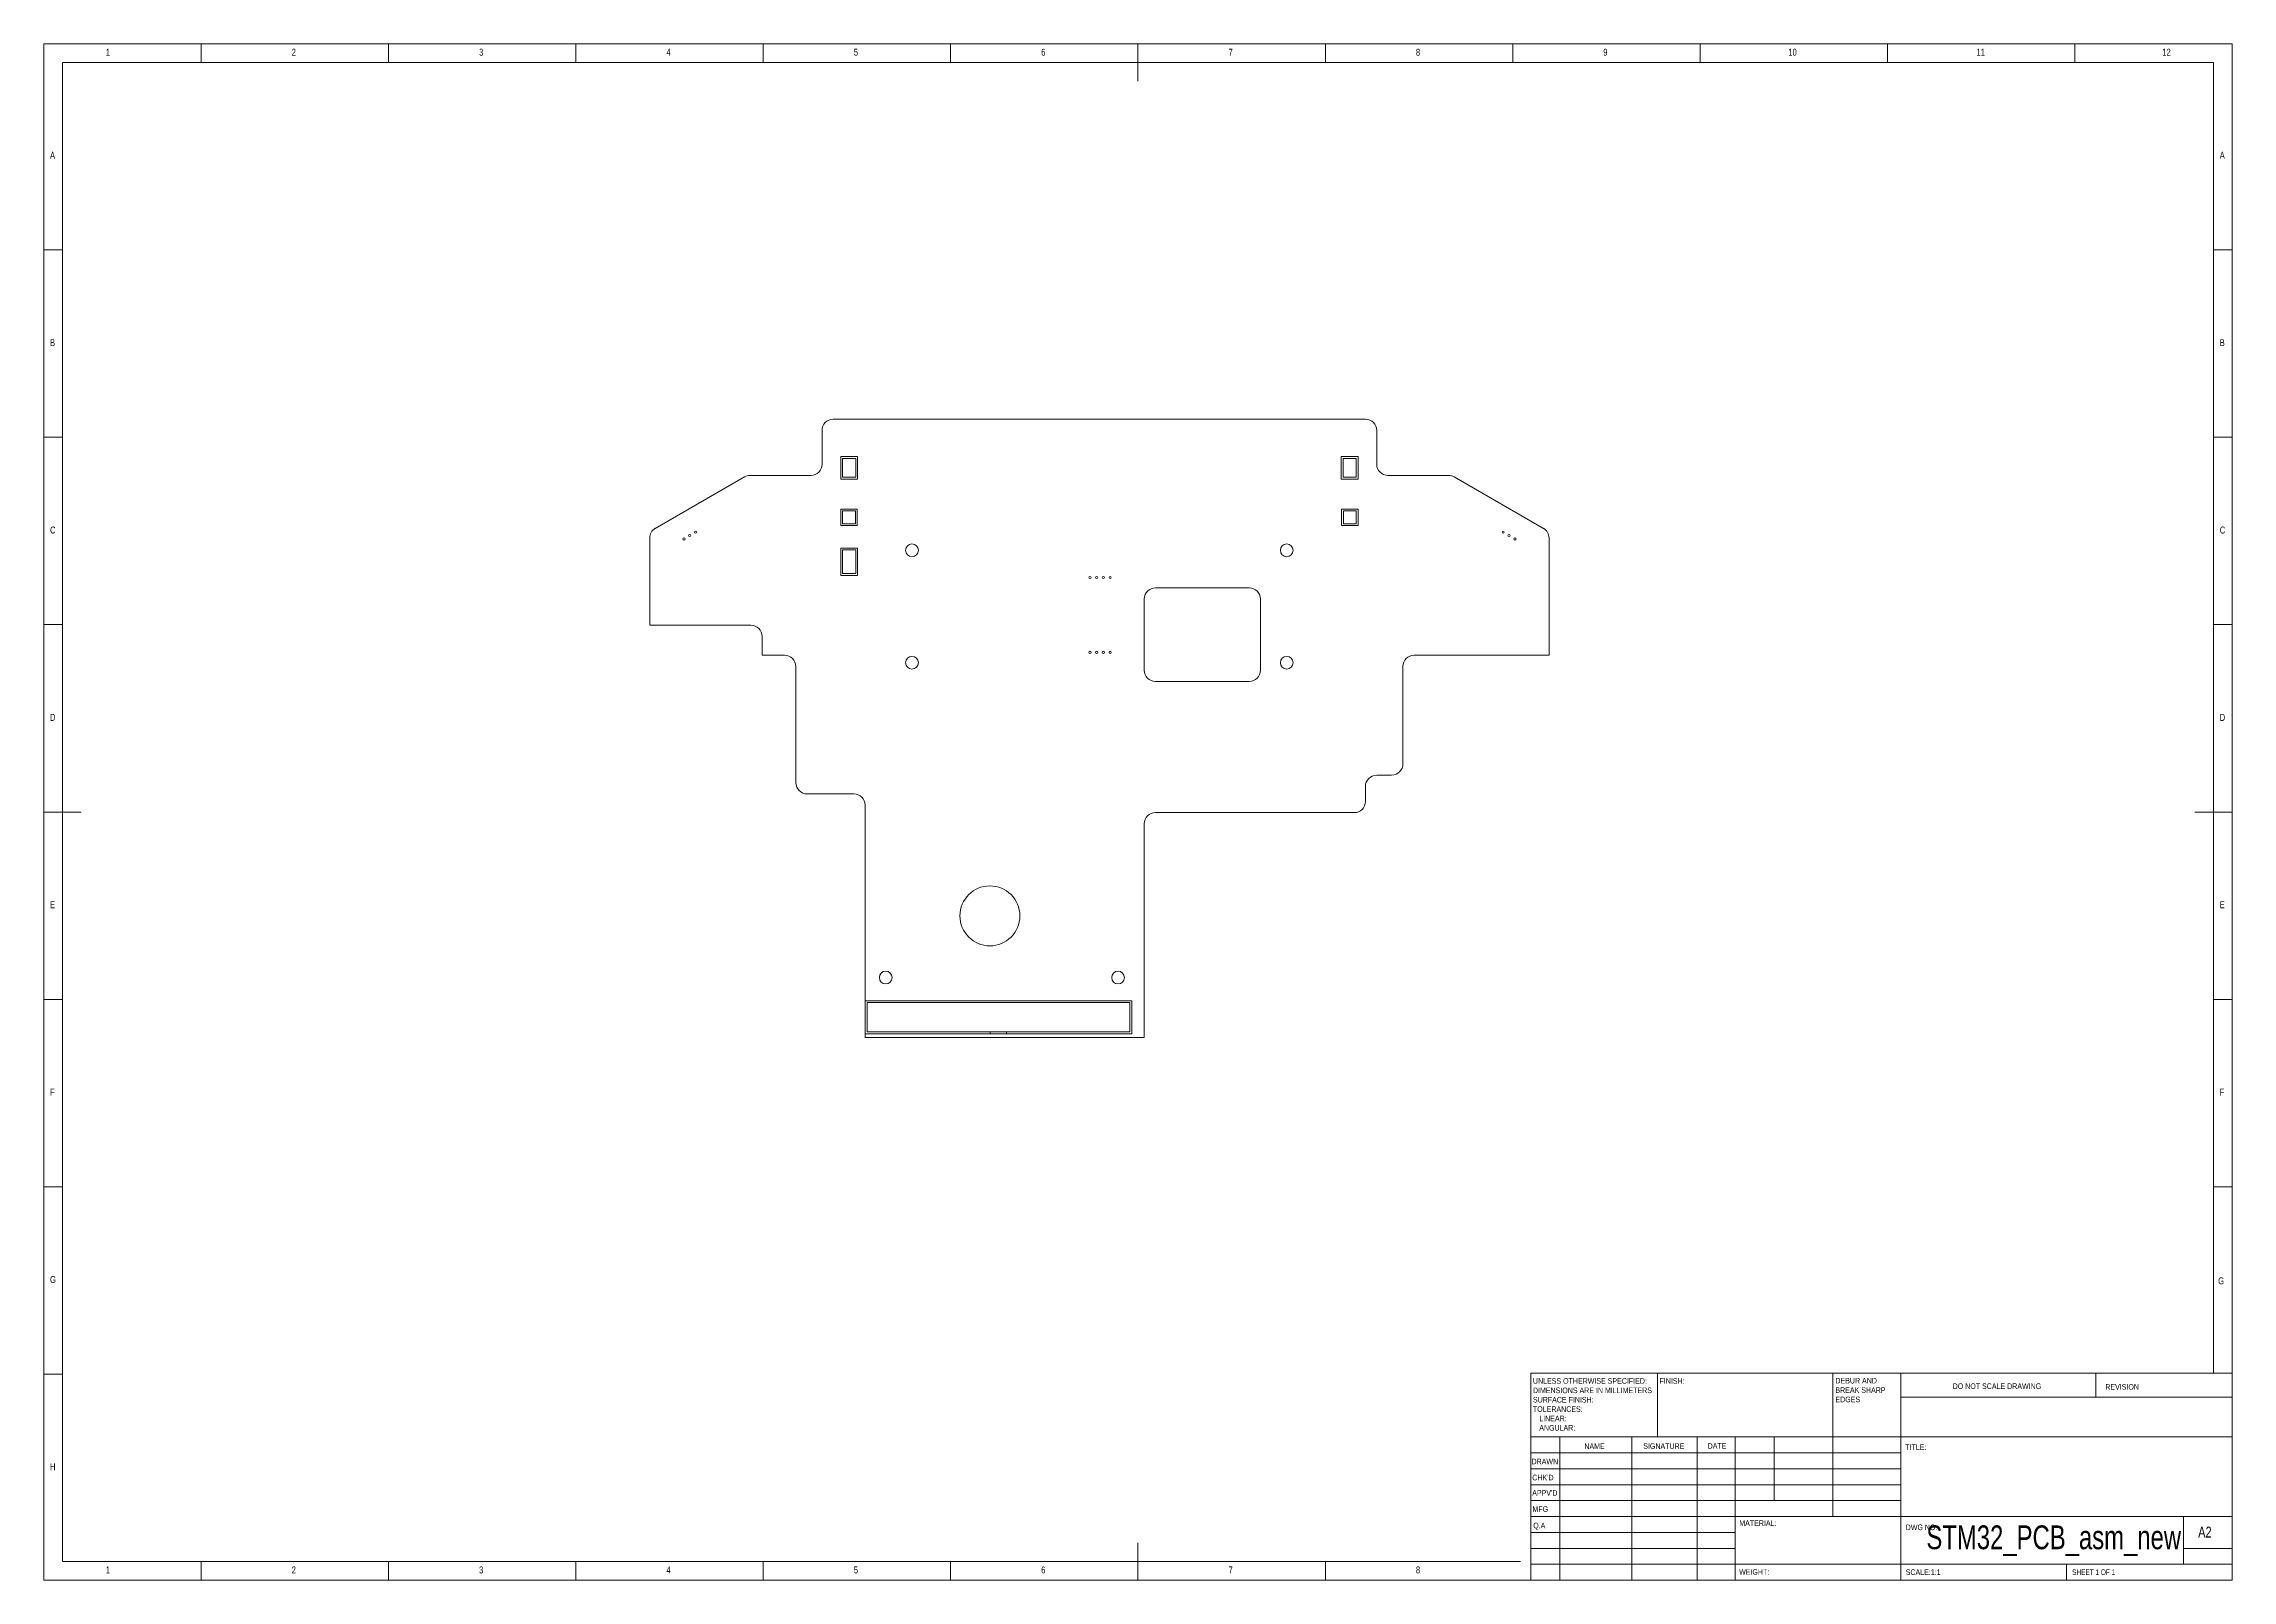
# Model space of a CAD drawing. Header units: millimetres. Extents: x 5 to 589, y 5 to 415.
import ezdxf

# ---------------------------------------------------------------- set-up
doc = ezdxf.new("R2010")
doc.units = ezdxf.units.MM
doc.styles.add('SLDTEXTSTYLE0', font='TXT', dxfattribs={"width": 0.75})
doc.styles.add('SLDTEXTSTYLE1', font='TXT', dxfattribs={"width": 0.6875})

# ---------------------------------------------------------------- blocks, each defined once
blk = doc.blocks.new('SW_NOTE_0')
at = {"color": 0, "linetype": 'Continuous', "lineweight": 0, "char_height": 1.5, "attachment_point": 1, "style": 'SLDTEXTSTYLE0'}
for s, insert in [('DEBUR AND', (0, 1.93)), ('BREAK SHARP', (0, -0.57)), ('EDGES', (0, -3.07))]:
    blk.add_mtext(s, dxfattribs=dict(at, insert=insert))
blk = doc.blocks.new('SW_NOTE_1')
at = {"color": 0, "linetype": 'Continuous', "lineweight": 0, "char_height": 1.5, "attachment_point": 1, "style": 'SLDTEXTSTYLE0'}
for s, insert in [('UNLESS OTHERWISE SPECIFIED:', (0, 1.93)), ('TOLERANCES:', (0, -5.57)), ('SURFACE FINISH:', (0, -3.07)), ('DIMENSIONS ARE IN MILLIMETERS', (0, -0.57)), ('ANGULAR:', (1.69, -10.57)), ('LINEAR:', (1.69, -8.07))]:
    blk.add_mtext(s, dxfattribs=dict(at, insert=insert))

msp = doc.modelspace()

# ---------------------------------------------------------------- linework, layer by layer
at = {"color": 7, "linetype": 'Continuous', "lineweight": 0}
for p, q in [((589, 415), (5, 415)), ((5, 415), (5, 5)), ((47, 410), (47, 415)), ((97, 415), (97, 410)), ((147, 410), (147, 415)), ((197, 415), (197, 410)), ((247, 410), (247, 415)), ((297, 415), (297, 405)), ((347, 410), (347, 415)), ((397, 415), (397, 410)), ((447, 410), (447, 415)), ((497, 415), (497, 410)), ((547, 410), (547, 415)), ((589, 5), (589, 415)), ((584, 410), (10, 410)), ((10, 410), (10, 10)), ((584, 60.25), (584, 410)), ((10, 360), (5, 360)), ((584, 360), (589, 360)), ((5, 310), (10, 310)), ((589, 310), (584, 310)), ((10, 260), (5, 260)), ((584, 260), (589, 260)), ((5, 210), (15, 210)), ((589, 210), (579, 210)), ((10, 160), (5, 160)), ((584, 160), (589, 160)), ((5, 110), (10, 110)), ((589, 110), (584, 110)), ((10, 60), (5, 60)), ((401.8, 60.25), (589, 60.25)), ((401.8, 60.25), (401.8, 5)), ((435.6, 43.25), (435.6, 60.25)), ((482.4, 60.25), (482.4, 22)), ((500.6, 60.25), (500.6, 5)), ((552.6, 53.88), (552.6, 60.25)), ((589, 53.88), (500.6, 53.88)), ((589, 43.25), (401.8, 43.25)), ((409.6, 43.25), (409.6, 5)), ((428.79, 43.25), (428.79, 5)), ((446.2, 43.25), (446.2, 5)), ((456.4, 5), (456.4, 43.25)), ((466.8, 26.25), (466.8, 43.25)), ((500.6, 39), (401.8, 39)), ((500.6, 34.75), (401.8, 34.75)), ((500.6, 30.5), (401.8, 30.5)), ((500.6, 26.25), (401.8, 26.25)), ((456.4, 22), (401.8, 22)), ((456.4, 17.75), (401.8, 17.75)), ((456.4, 22), (589, 22)), ((576, 9.25), (576, 22)), ((297, 5), (297, 15)), ((456.4, 13.5), (401.8, 13.5)), ((589, 13.5), (576, 13.5)), ((10, 10), (399.05, 10)), ((47, 5), (47, 10)), ((97, 10), (97, 5)), ((147, 5), (147, 10)), ((197, 10), (197, 5)), ((247, 5), (247, 10)), ((347, 5), (347, 10)), ((401.8, 9.25), (589, 9.25)), ((544.8, 5), (544.8, 9.25)), ((5, 5), (589, 5))]:
    msp.add_line(p, q, dxfattribs=at)
at = {"color": 7, "linetype": 'Continuous', "lineweight": 15}
for p, q in [((212.68, 302.83), (212.68, 311.83)), ((357.71, 314.83), (215.68, 314.83)), ((360.71, 311.83), (360.71, 302.83)), ((217.68, 304.83), (222.18, 304.83)), ((217.68, 304.83), (217.68, 298.83)), ((218.18, 304.33), (218.18, 299.33)), ((221.68, 304.33), (218.18, 304.33)), ((221.68, 299.33), (221.68, 304.33)), ((222.18, 304.83), (222.18, 298.83)), ((351.21, 298.83), (351.21, 304.83)), ((355.71, 304.83), (351.21, 304.83)), ((351.71, 304.33), (351.71, 299.33)), ((355.21, 304.33), (351.71, 304.33)), ((355.21, 299.33), (355.21, 304.33)), ((355.71, 298.83), (355.71, 304.83)), ((191.98, 299.43), (168.19, 285.69)), ((193.48, 299.83), (209.68, 299.83)), ((217.68, 298.83), (222.18, 298.83)), ((218.18, 299.33), (221.68, 299.33)), ((355.71, 298.83), (351.21, 298.83)), ((351.71, 299.33), (355.21, 299.33)), ((363.71, 299.83), (379.91, 299.83)), ((405.19, 285.69), (381.41, 299.43)), ((217.68, 290.83), (217.68, 286.43)), ((222.08, 290.83), (217.68, 290.83)), ((217.68, 286.43), (222.08, 286.43)), ((218.18, 290.33), (218.18, 286.93)), ((221.58, 290.33), (218.18, 290.33)), ((218.18, 286.93), (221.58, 286.93)), ((221.58, 286.93), (221.58, 290.33)), ((222.08, 286.43), (222.08, 290.83)), ((351.31, 290.83), (351.31, 286.43)), ((355.71, 290.83), (351.31, 290.83)), ((351.31, 286.43), (355.71, 286.43)), ((355.21, 290.33), (351.81, 290.33)), ((351.81, 290.33), (351.81, 286.93)), ((351.81, 286.93), (355.21, 286.93)), ((355.21, 286.93), (355.21, 290.33)), ((355.71, 286.43), (355.71, 290.83)), ((166.69, 283.1), (166.69, 259.83)), ((217.68, 280.43), (217.68, 273.13)), ((222.18, 280.43), (217.68, 280.43)), ((222.18, 273.13), (222.18, 280.43)), ((406.69, 251.83), (406.69, 283.1)), ((221.68, 279.93), (218.18, 279.93)), ((218.18, 279.93), (218.18, 273.63)), ((221.68, 273.63), (221.68, 279.93)), ((217.68, 273.13), (222.18, 273.13)), ((218.18, 273.63), (221.68, 273.63)), ((326.69, 269.83), (301.69, 269.83)), ((298.69, 247.83), (298.69, 266.83)), ((329.69, 247.83), (329.69, 266.83)), ((193.69, 259.83), (166.69, 259.83)), ((196.69, 251.83), (196.69, 256.83)), ((196.69, 251.83), (202.69, 251.83)), ((370.69, 251.83), (406.69, 251.83)), ((205.69, 248.83), (205.69, 217.83)), ((367.69, 222.83), (367.69, 248.83)), ((326.69, 244.83), (301.69, 244.83)), ((357.69, 216.83), (357.69, 212.83)), ((364.69, 219.83), (360.69, 219.83)), ((221.19, 214.83), (208.69, 214.83)), ((224.19, 211.83), (224.19, 159.63)), ((298.69, 149.83), (298.69, 206.83)), ((301.69, 209.83), (354.69, 209.83)), ((224.19, 159.63), (224.19, 150.83)), ((295.31, 159.63), (224.19, 159.63)), ((294.81, 159.13), (224.69, 159.13)), ((224.69, 159.13), (224.69, 151.33)), ((294.81, 151.33), (294.81, 159.13)), ((295.31, 150.83), (295.31, 159.63)), ((224.19, 150.83), (224.19, 149.83)), ((224.19, 150.83), (257.55, 150.83)), ((224.19, 149.83), (298.69, 149.83)), ((224.69, 151.33), (257.55, 151.33)), ((257.55, 151.33), (257.55, 150.83)), ((261.95, 151.33), (257.55, 151.33)), ((257.55, 150.83), (261.95, 150.83)), ((261.95, 151.33), (261.95, 150.83)), ((261.95, 151.33), (294.81, 151.33)), ((261.95, 150.83), (295.31, 150.83))]:
    msp.add_line(p, q, dxfattribs=at)
for centre, radius in [((175.82, 282.88), 0.3), ((177.38, 283.78), 0.3), ((178.94, 284.68), 0.3), ((236.69, 279.83), 1.7), ((336.69, 279.83), 1.7), ((394.45, 284.68), 0.3), ((396.01, 283.78), 0.3), ((397.57, 282.88), 0.3), ((284.18, 272.58), 0.3), ((285.98, 272.58), 0.3), ((287.78, 272.58), 0.3), ((289.58, 272.58), 0.3), ((236.69, 249.83), 1.7), ((284.18, 252.58), 0.3), ((285.98, 252.58), 0.3), ((287.78, 252.58), 0.3), ((289.58, 252.58), 0.3), ((336.69, 249.83), 1.7), ((257.48, 182.29), 8), ((229.69, 165.83), 1.7), ((291.69, 165.83), 1.7)]:
    msp.add_circle(centre, radius, dxfattribs=at)
for centre, start, end in [((215.68, 311.83), 90, 180), ((357.71, 311.83), 0, 90), ((193.48, 296.83), 90, 120), ((209.68, 302.83), 270, 0), ((363.71, 302.83), 180, 270), ((379.91, 296.83), 60, 90), ((169.69, 283.1), 120, 180), ((403.69, 283.1), 0, 60), ((301.69, 266.83), 90, 180), ((326.69, 266.83), 0, 90), ((193.69, 256.83), 0, 90), ((202.69, 248.83), 0, 90), ((370.69, 248.83), 90, 180), ((301.69, 247.83), 180, 270), ((326.69, 247.83), 270, 0), ((364.69, 222.83), 270, 0), ((208.69, 217.83), 180, 270), ((360.69, 216.83), 90, 180), ((221.19, 211.83), 0, 90), ((354.69, 212.83), 270, 0), ((301.69, 206.83), 90, 180)]:
    msp.add_arc(centre, 3, start, end, dxfattribs=at)

# ---------------------------------------------------------------- block references
at = {"color": 7, "linetype": 'Continuous', "lineweight": 0}
for name, p in [('SW_NOTE_1', (402.39, 56.99)), ('SW_NOTE_0', (483.11, 57.07))]:
    msp.add_blockref(name, p, dxfattribs=at)

# ---------------------------------------------------------------- texts
for s, insert, char_height, attachment_point, style in [('1', (21.58, 413.67), 1.85, 1, 'SLDTEXTSTYLE0'), ('2', (71.17, 413.67), 1.85, 1, 'SLDTEXTSTYLE0'), ('3', (121.17, 413.67), 1.85, 1, 'SLDTEXTSTYLE0'), ('4', (171.17, 413.67), 1.85, 1, 'SLDTEXTSTYLE0'), ('5', (221.17, 413.67), 1.85, 1, 'SLDTEXTSTYLE0'), ('6', (271.17, 413.67), 1.85, 1, 'SLDTEXTSTYLE0'), ('7', (321.17, 413.67), 1.85, 1, 'SLDTEXTSTYLE0'), ('8', (371.17, 413.67), 1.85, 1, 'SLDTEXTSTYLE0'), ('9', (421.17, 413.67), 1.85, 1, 'SLDTEXTSTYLE0'), ('10', (470.54, 413.67), 1.852, 1, 'SLDTEXTSTYLE0'), ('11', (520.75, 413.67), 1.852, 1, 'SLDTEXTSTYLE0'), ('12', (570.33, 413.67), 1.852, 1, 'SLDTEXTSTYLE0'), ('A', (6.67, 386.17), 1.85, 1, 'SLDTEXTSTYLE0'), ('A', (585.67, 386.17), 1.85, 1, 'SLDTEXTSTYLE0'), ('B', (6.67, 336.17), 1.85, 1, 'SLDTEXTSTYLE0'), ('B', (585.67, 336.17), 1.85, 1, 'SLDTEXTSTYLE0'), ('C', (6.67, 286.17), 1.85, 1, 'SLDTEXTSTYLE0'), ('C', (585.67, 286.17), 1.85, 1, 'SLDTEXTSTYLE0'), ('D', (6.67, 236.17), 1.85, 1, 'SLDTEXTSTYLE0'), ('D', (585.67, 236.17), 1.85, 1, 'SLDTEXTSTYLE0'), ('E', (6.67, 186.17), 1.85, 1, 'SLDTEXTSTYLE0'), ('E', (585.67, 186.17), 1.85, 1, 'SLDTEXTSTYLE0'), ('F', (6.67, 136.17), 1.85, 1, 'SLDTEXTSTYLE0'), ('F', (585.67, 136.17), 1.85, 1, 'SLDTEXTSTYLE0'), ('G', (6.67, 86.17), 1.85, 1, 'SLDTEXTSTYLE0'), ('G', (585.25, 85.82), 1.85, 1, 'SLDTEXTSTYLE0'), ('FINISH:', (436.17, 58.92), 1.5, 1, 'SLDTEXTSTYLE0'), ('DO NOT SCALE DRAWING', (514.41, 57.53), 1.5, 1, 'SLDTEXTSTYLE0'), ('REVISION', (555.13, 57.33), 1.5, 1, 'SLDTEXTSTYLE0'), ('NAME', (416.12, 41.5), 1.5, 1, 'SLDTEXTSTYLE0'), ('SIGNATURE', (431.83, 41.56), 1.5, 1, 'SLDTEXTSTYLE0'), ('DATE', (449.01, 41.58), 1.5, 1, 'SLDTEXTSTYLE0'), ('TITLE:', (501.76, 41.28), 1.5, 1, 'SLDTEXTSTYLE0'), ('H', (6.67, 36.17), 1.85, 1, 'SLDTEXTSTYLE0'), ('DRAWN', (402.01, 37.43), 1.5, 1, 'SLDTEXTSTYLE0'), ("CHK'D", (402.21, 33.15), 1.5, 1, 'SLDTEXTSTYLE0'), ("APPV'D", (402.2, 29.06), 1.5, 1, 'SLDTEXTSTYLE0'), ('MFG', (402.26, 24.73), 1.5, 1, 'SLDTEXTSTYLE0'), ('Q.A', (402.47, 20.35), 1.5, 1, 'SLDTEXTSTYLE0'), ('MATERIAL:', (457.45, 20.99), 1.5, 1, 'SLDTEXTSTYLE0'), ('DWG NO.', (501.87, 19.87), 1.5, 1, 'SLDTEXTSTYLE0'), ('STM32_PCB_asm_new', (541.37, 19.63), 6.35, 2, 'SLDTEXTSTYLE0'), ('A2', (579.92, 19.3), 2.91, 1, 'SLDTEXTSTYLE0'), ('1', (21.58, 8.67), 1.85, 1, 'SLDTEXTSTYLE0'), ('2', (71.17, 8.67), 1.85, 1, 'SLDTEXTSTYLE0'), ('3', (121.17, 8.67), 1.85, 1, 'SLDTEXTSTYLE0'), ('4', (171.17, 8.67), 1.85, 1, 'SLDTEXTSTYLE0'), ('5', (221.17, 8.67), 1.85, 1, 'SLDTEXTSTYLE0'), ('6', (271.17, 8.67), 1.85, 1, 'SLDTEXTSTYLE0'), ('7', (321.17, 8.67), 1.85, 1, 'SLDTEXTSTYLE0'), ('8', (371.17, 8.67), 1.85, 1, 'SLDTEXTSTYLE0'), ('WEIGHT:', (457.42, 7.95), 1.499, 1, 'SLDTEXTSTYLE0'), ('SCALE:1:1', (501.87, 7.9), 1.5, 1, 'SLDTEXTSTYLE0'), ('SHEET 1 OF 1', (546.28, 7.9), 1.5, 1, 'SLDTEXTSTYLE1')]:
    msp.add_mtext(s, dxfattribs=dict(at, insert=insert, char_height=char_height, attachment_point=attachment_point, style=style))

doc.saveas('drawing.dxf')
